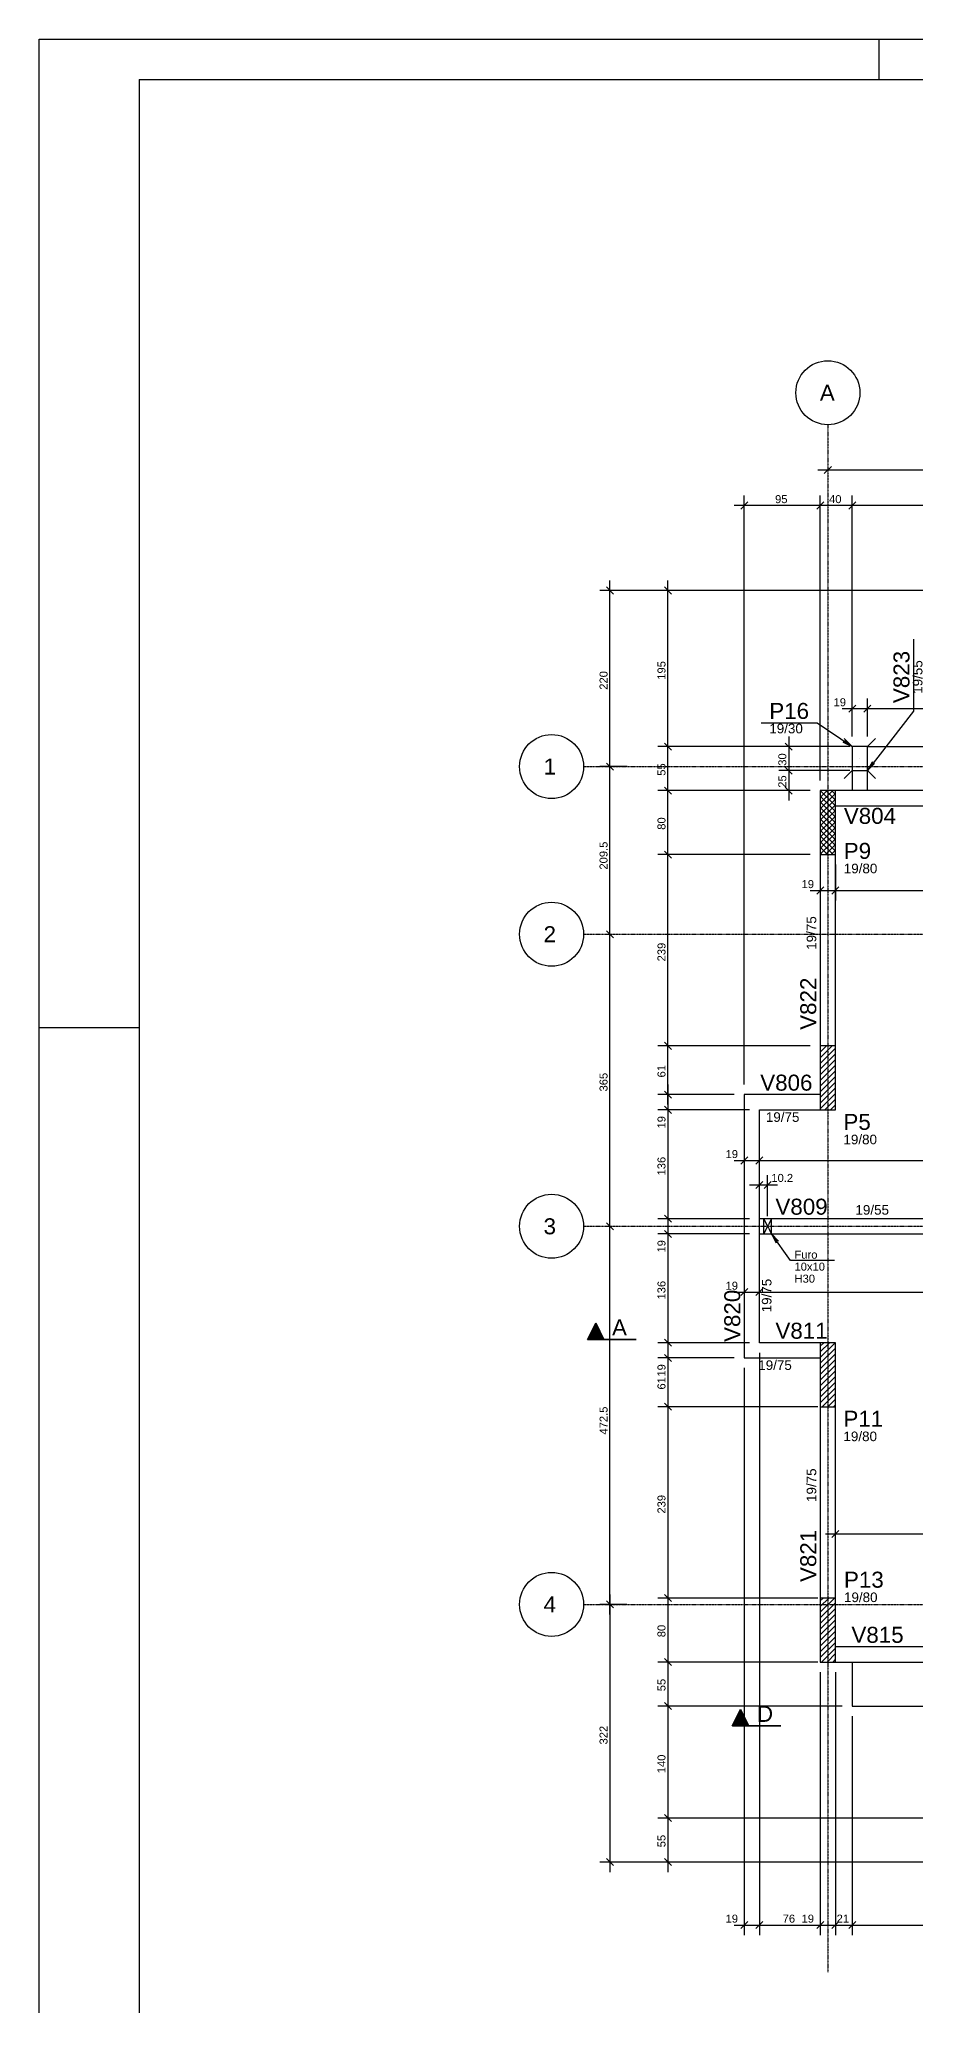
# Model space of a CAD drawing. Extents: x 37185 to 43130, y -8131 to -3926.
# Drawn here: x 37185 to 38280, y -6384 to -3926 of the extents above; entities that cross this region are included whole.
import ezdxf

# ---------------------------------------------------------------- set-up
doc = ezdxf.new("R2010")
doc.units = 0
doc.header["$MEASUREMENT"] = 0
doc.linetypes.add('ESTILO_TQS_0001', pattern=[1, 0.7, -0.3])
doc.linetypes.add('ESTILO_TQS_0004', pattern=[1.12, 0.5, -0.2, 0.01, -0.2, 0.01, -0.2])
for name, color, linetype in [('37', 4, 'CONTINUOUS'), ('38', 190, 'CONTINUOUS'), ('39', 74, 'CONTINUOUS'), ('40', 240, 'CONTINUOUS'), ('41', 190, 'CONTINUOUS'), ('42', 3, 'CONTINUOUS'), ('43', 3, 'CONTINUOUS'), ('45', 2, 'CONTINUOUS'), ('46', 2, 'CONTINUOUS'), ('50', 5, 'CONTINUOUS'), ('51', 5, 'CONTINUOUS'), ('53', 242, 'CONTINUOUS'), ('54', 242, 'CONTINUOUS'), ('70', 160, 'CONTINUOUS'), ('75', 9, 'CONTINUOUS'), ('79', 12, 'CONTINUOUS'), ('80', 6, 'CONTINUOUS'), ('82', 252, 'CONTINUOUS'), ('95', 7, 'CONTINUOUS')]:
    doc.layers.add(name, color=color, linetype=linetype)
doc.styles.add('TQS_ARIAL', font='arial.ttf')

msp = doc.modelspace()

# ---------------------------------------------------------------- linework, layer by layer
at = {"layer": '37', "linetype": 'Continuous'}
for points in [[(38200.763, -4840.1), (38200.763, -4865.1)], [(38219.763, -4865.1), (38219.763, -4840.1)], [(38200.763, -4865.1), (38179.763, -4865.1)], [(38219.763, -4865.1), (38200.763, -4865.1)], [(38445.763, -4865.1), (38219.763, -4865.1)], [(38179.763, -4884.1), (38210.263, -4884.1)], [(38210.263, -4884.1), (38445.763, -4884.1)], [(38160.763, -4945.1), (38160.763, -5184.1)], [(38179.763, -5184.1), (38179.763, -4945.1)], [(38160.763, -5245.1), (38065.763, -5245.1)], [(38065.763, -5245.1), (38065.763, -5409.601)], [(38084.763, -5264.1), (38160.763, -5264.1)], [(38084.763, -5400.101), (38084.763, -5264.1)], [(38413.763, -5400.101), (38084.763, -5400.101)], [(38084.763, -5419.101), (38084.763, -5400.101)], [(38065.763, -5409.601), (38065.763, -5574.101)], [(38084.763, -5419.101), (38413.763, -5419.101)], [(38084.763, -5555.101), (38084.763, -5419.101)], [(38065.763, -5574.101), (38160.763, -5574.101)], [(38160.763, -5555.101), (38084.763, -5555.101)], [(38160.763, -5635.101), (38160.763, -5874.101)], [(38179.763, -5874.101), (38179.763, -5635.101)], [(38445.763, -5935.101), (38179.763, -5935.101)], [(38179.763, -5954.101), (38445.763, -5954.101)]]:
    msp.add_lwpolyline(points, dxfattribs=at)
at = {"layer": '38', "linetype": 'Continuous'}
msp.add_lwpolyline([(38200.763, -4840.1), (38219.763, -4840.1), (38219.763, -4810.1), (38200.763, -4810.1), (38200.763, -4840.1)], dxfattribs=at)
at = {"layer": '39', "linetype": 'Continuous'}
for p, q in [((38160.763, -5198.973), (38175.635, -5184.1)), ((38160.763, -5191.902), (38168.564, -5184.1)), ((38160.763, -5184.831), (38161.493, -5184.1)), ((38160.763, -5206.044), (38179.763, -5187.044)), ((38160.763, -5213.115), (38179.763, -5194.115)), ((38160.763, -5220.186), (38179.763, -5201.186)), ((38160.763, -5227.257), (38179.763, -5208.257)), ((38160.763, -5234.328), (38179.763, -5215.328)), ((38160.763, -5241.399), (38179.763, -5222.399)), ((38160.763, -5248.47), (38179.763, -5229.47)), ((38160.763, -5255.541), (38179.763, -5236.541)), ((38160.763, -5262.612), (38179.763, -5243.612)), ((38166.346, -5264.1), (38179.763, -5250.684)), ((38173.417, -5264.1), (38179.763, -5257.755)), ((38160.763, -5573.739), (38179.401, -5555.101)), ((38160.763, -5566.668), (38172.33, -5555.101)), ((38160.763, -5559.597), (38165.259, -5555.101)), ((38160.763, -5580.81), (38179.763, -5561.81)), ((38160.763, -5587.882), (38179.763, -5568.882)), ((38160.763, -5594.953), (38179.763, -5575.953)), ((38160.763, -5602.024), (38179.763, -5583.024)), ((38160.763, -5609.095), (38179.763, -5590.095)), ((38160.763, -5616.166), (38179.763, -5597.166)), ((38160.763, -5623.237), (38179.763, -5604.237)), ((38160.763, -5630.308), (38179.763, -5611.308)), ((38163.041, -5635.101), (38179.763, -5618.379)), ((38170.112, -5635.101), (38179.763, -5625.45)), ((38177.183, -5635.101), (38179.763, -5632.521)), ((38160.763, -5891.937), (38178.6, -5874.101)), ((38160.763, -5884.866), (38171.528, -5874.101)), ((38160.763, -5877.795), (38164.457, -5874.101)), ((38160.763, -5899.009), (38179.763, -5880.009)), ((38160.763, -5906.08), (38179.763, -5887.08)), ((38160.763, -5913.151), (38179.763, -5894.151)), ((38160.763, -5920.222), (38179.763, -5901.222)), ((38160.763, -5927.293), (38179.763, -5908.293)), ((38160.763, -5934.364), (38179.763, -5915.364)), ((38160.763, -5941.435), (38179.763, -5922.435)), ((38160.763, -5948.506), (38179.763, -5929.506)), ((38162.239, -5954.101), (38179.763, -5936.577)), ((38169.31, -5954.101), (38179.763, -5943.648)), ((38176.381, -5954.101), (38179.763, -5950.719))]:
    msp.add_line(p, q, dxfattribs=at)
for points in [[(38160.763, -5264.1), (38179.763, -5264.1), (38179.763, -5184.1), (38160.763, -5184.1), (38160.763, -5264.1)], [(38160.763, -5635.101), (38179.763, -5635.101), (38179.763, -5555.101), (38160.763, -5555.101), (38160.763, -5635.101)], [(38160.763, -5954.101), (38179.763, -5954.101), (38179.763, -5874.101), (38160.763, -5874.101), (38160.763, -5954.101)]]:
    msp.add_lwpolyline(points, dxfattribs=at)
at = {"layer": '40', "linetype": 'Continuous'}
for p, q in [((38160.763, -4880.775), (38176.437, -4865.1)), ((38160.763, -4873.704), (38169.366, -4865.1)), ((38160.763, -4866.633), (38162.295, -4865.1)), ((38160.763, -4865.151), (38179.763, -4884.151)), ((38167.783, -4865.1), (38179.763, -4877.08)), ((38174.854, -4865.1), (38179.763, -4870.009)), ((38160.763, -4887.846), (38179.763, -4868.846)), ((38160.763, -4872.222), (38179.763, -4891.222)), ((38160.763, -4894.917), (38179.763, -4875.917)), ((38160.763, -4879.293), (38179.763, -4898.293)), ((38160.763, -4901.988), (38179.763, -4882.988)), ((38160.763, -4886.364), (38179.763, -4905.364)), ((38160.763, -4909.059), (38179.763, -4890.059)), ((38160.763, -4893.435), (38179.763, -4912.435)), ((38160.763, -4916.13), (38179.763, -4897.13)), ((38160.763, -4900.506), (38179.763, -4919.506)), ((38160.763, -4923.201), (38179.763, -4904.201)), ((38160.763, -4907.578), (38179.763, -4926.578)), ((38160.763, -4930.272), (38179.763, -4911.272)), ((38160.763, -4914.649), (38179.763, -4933.649)), ((38160.763, -4937.343), (38179.763, -4918.343)), ((38160.763, -4921.72), (38179.763, -4940.72)), ((38160.763, -4944.414), (38179.763, -4925.414)), ((38160.763, -4928.791), (38177.072, -4945.1)), ((38160.763, -4935.862), (38170.001, -4945.1)), ((38167.148, -4945.1), (38179.763, -4932.485)), ((38160.763, -4942.933), (38162.93, -4945.1)), ((38174.219, -4945.1), (38179.763, -4939.557))]:
    msp.add_line(p, q, dxfattribs=at)
msp.add_lwpolyline([(38160.763, -4945.1), (38179.763, -4945.1), (38179.763, -4865.1), (38160.763, -4865.1), (38160.763, -4945.1)], dxfattribs=at)
at = {"layer": '41', "linetype": 'Continuous'}
for p, q in [((38200.763, -4810.1), (38190.763, -4800.1)), ((38219.763, -4810.1), (38229.763, -4800.1)), ((38200.763, -4840.1), (38190.763, -4850.1)), ((38219.763, -4840.1), (38229.763, -4850.1))]:
    msp.add_line(p, q, dxfattribs=at)
at = {"layer": '50', "linetype": 'Continuous'}
for centre in [(38170.263, -4367.98), (37824.905, -4835.1), (37824.905, -5044.6), (37824.905, -5409.601), (37824.905, -5882.1)]:
    msp.add_circle(centre, 40, dxfattribs=at)
at = {"layer": '53', "linetype": 'ESTILO_TQS_0001'}
msp.add_lwpolyline([(38094.982, -5409.601), (38089.982, -5419.101), (38099.982, -5419.101), (38094.982, -5409.601), (38099.982, -5419.101), (38099.982, -5400.101), (38094.982, -5409.601), (38099.982, -5400.101), (38089.982, -5400.101), (38094.982, -5409.601), (38089.982, -5400.101), (38089.982, -5419.101), (38094.982, -5409.601)], dxfattribs=at)
at = {"layer": '70', "linetype": 'ESTILO_TQS_0004'}
for p, q in [((38170.263, -4407.98), (38170.263, -6341.477)), ((37864.905, -4835.1), (40200.085, -4835.1)), ((37864.905, -5044.6), (40200.085, -5044.6)), ((37864.905, -5409.601), (40200.085, -5409.601)), ((37864.905, -5882.1), (40200.085, -5882.1))]:
    msp.add_line(p, q, dxfattribs=at)
at = {"layer": '75', "linetype": 'Continuous'}
for p, q in [((38157.763, -4464.377), (38466.263, -4464.377)), ((38165.844, -4468.796), (38174.682, -4459.958)), ((38170.263, -4464.377), (38170.263, -4464.377)), ((38065.763, -5232.6), (38065.763, -4496.415)), ((38160.763, -4852.6), (38160.763, -4496.415)), ((38160.763, -4852.6), (38160.763, -4496.415)), ((38200.763, -4792.6), (38200.763, -4496.415)), ((38200.763, -4792.6), (38200.763, -4496.415)), ((38173.263, -4508.915), (38053.263, -4508.915)), ((38070.182, -4504.495), (38061.344, -4513.334)), ((38213.263, -4508.915), (38148.263, -4508.915)), ((38165.182, -4504.495), (38156.344, -4513.334)), ((38165.182, -4504.495), (38156.344, -4513.334)), ((38403.263, -4508.915), (38188.263, -4508.915)), ((38205.182, -4504.495), (38196.344, -4513.334)), ((38205.182, -4504.495), (38196.344, -4513.334)), ((38378.263, -4615.1), (37885.373, -4615.1)), ((37902.292, -4619.52), (37893.453, -4610.681)), ((37897.873, -4847.6), (37897.873, -4602.6)), ((38378.263, -4615.1), (37957.776, -4615.1)), ((37974.696, -4619.52), (37965.857, -4610.681)), ((37970.276, -4822.6), (37970.276, -4602.6)), ((38188.263, -4762.737), (38232.263, -4762.737)), ((38196.344, -4767.157), (38205.182, -4758.318)), ((38200.763, -4797.6), (38200.763, -4750.237)), ((38207.263, -4762.737), (38403.263, -4762.737)), ((38215.344, -4767.157), (38224.182, -4758.318)), ((38215.344, -4767.157), (38224.182, -4758.318)), ((38219.763, -4797.6), (38219.763, -4750.237)), ((38219.763, -4797.6), (38219.763, -4750.237)), ((38197.763, -4810.1), (37957.776, -4810.1)), ((38188.263, -4810.1), (37957.776, -4810.1)), ((37974.696, -4814.52), (37965.857, -4805.681)), ((37974.696, -4814.52), (37965.857, -4805.681)), ((37970.276, -4877.6), (37970.276, -4797.6)), ((38197.763, -4810.1), (38108.85, -4810.1)), ((38116.931, -4805.681), (38125.769, -4814.52)), ((38121.35, -4797.6), (38121.35, -4852.6)), ((38200.763, -4805.1), (38200.763, -4805.1)), ((38200.763, -4805.1), (38200.763, -4805.1)), ((38200.763, -4810.1), (38200.763, -4810.1)), ((38200.763, -4810.1), (38200.763, -4810.1)), ((38210.263, -4810.1), (38210.263, -4810.1)), ((38210.263, -4810.1), (38210.263, -4810.1)), ((38219.763, -4810.1), (38219.763, -4810.1)), ((38219.763, -4810.1), (38219.763, -4810.1)), ((37919.475, -4835.1), (37885.373, -4835.1)), ((37902.292, -4839.52), (37893.453, -4830.681)), ((37902.292, -4839.52), (37893.453, -4830.681)), ((37897.873, -5057.1), (37897.873, -4822.6)), ((37897.873, -4835.1), (37897.873, -4835.1)), ((37931.975, -4835.1), (37931.975, -4835.1)), ((38197.763, -4840.1), (38108.85, -4840.1)), ((38197.763, -4840.1), (38108.85, -4840.1)), ((38116.931, -4835.681), (38125.769, -4844.52)), ((38116.931, -4835.681), (38125.769, -4844.52)), ((38121.35, -4827.6), (38121.35, -4877.6)), ((38210.263, -4840.1), (38210.263, -4840.1)), ((38210.263, -4840.1), (38210.263, -4840.1)), ((38148.263, -4865.1), (37957.776, -4865.1)), ((38148.263, -4865.1), (37957.776, -4865.1)), ((37974.696, -4869.52), (37965.857, -4860.681)), ((37974.696, -4869.52), (37965.857, -4860.681)), ((37970.276, -4957.6), (37970.276, -4852.6)), ((38148.263, -4865.1), (38108.85, -4865.1)), ((38116.931, -4860.681), (38125.769, -4869.52)), ((38160.763, -4865.1), (38160.763, -4865.1)), ((38160.763, -4865.1), (38160.763, -4865.1)), ((38160.763, -4865.1), (38160.763, -4865.1)), ((38160.763, -4865.1), (38160.763, -4865.1)), ((38160.763, -4865.1), (38160.763, -4865.1)), ((37970.276, -5196.6), (37970.276, -4932.6)), ((38148.263, -4945.1), (37957.776, -4945.1)), ((38148.263, -4945.1), (37957.776, -4945.1)), ((37974.696, -4949.52), (37965.857, -4940.681)), ((37974.696, -4949.52), (37965.857, -4940.681)), ((38160.763, -4945.1), (38160.763, -4945.1)), ((38160.763, -4945.1), (38160.763, -4945.1)), ((38160.763, -4945.1), (38160.763, -4945.1)), ((38160.763, -4957.6), (38160.763, -5002.48)), ((38179.763, -4945.1), (38179.763, -4945.1)), ((38179.763, -4945.1), (38179.763, -4945.1)), ((38179.763, -4957.6), (38179.763, -5002.48)), ((38179.763, -4957.6), (38179.763, -5002.48)), ((38156.344, -4994.4), (38165.182, -4985.561)), ((38175.344, -4994.4), (38184.182, -4985.561)), ((38175.344, -4994.4), (38184.182, -4985.561)), ((38148.263, -4989.98), (38192.263, -4989.98)), ((38167.263, -4989.98), (38868.263, -4989.98)), ((37897.873, -5422.101), (37897.873, -5032.1)), ((37902.292, -5049.02), (37893.453, -5040.181)), ((37902.292, -5049.02), (37893.453, -5040.181)), ((37897.873, -5044.6), (37897.873, -5044.6)), ((37897.873, -5044.6), (37897.873, -5044.6)), ((38148.263, -5184.1), (37957.776, -5184.1)), ((38148.263, -5184.1), (37957.776, -5184.1)), ((37974.696, -5188.52), (37965.857, -5179.681)), ((37974.696, -5188.52), (37965.857, -5179.681)), ((37970.276, -5257.6), (37970.276, -5171.6)), ((38160.763, -5184.1), (38160.763, -5184.1)), ((38160.763, -5184.1), (38160.763, -5184.1)), ((37970.276, -5232.6), (37970.276, -5276.6)), ((38053.263, -5245.1), (37957.776, -5245.1)), ((38053.263, -5245.1), (37957.776, -5245.1)), ((37974.696, -5249.52), (37965.857, -5240.681)), ((37965.857, -5240.681), (37974.696, -5249.52)), ((37970.276, -5251.6), (37970.276, -5412.601)), ((38065.763, -5245.1), (38065.763, -5245.1)), ((38065.763, -5245.1), (38065.763, -5245.1)), ((38065.763, -5245.1), (38065.763, -5245.1)), ((38072.263, -5264.1), (37957.776, -5264.1)), ((38072.263, -5264.1), (37957.776, -5264.1)), ((37965.857, -5259.681), (37974.696, -5268.52)), ((37965.857, -5259.681), (37974.696, -5268.52)), ((38084.763, -5264.1), (38084.763, -5264.1)), ((38084.763, -5264.1), (38084.763, -5264.1)), ((38053.263, -5327.35), (38097.263, -5327.35)), ((38061.344, -5331.77), (38070.182, -5322.931)), ((38065.763, -5327.35), (38065.763, -5327.35)), ((38072.263, -5327.35), (38868.263, -5327.35)), ((38080.344, -5331.77), (38089.182, -5322.931)), ((38080.344, -5331.77), (38089.182, -5322.931)), ((38084.763, -5327.35), (38084.763, -5327.35)), ((38084.763, -5327.35), (38084.763, -5327.35)), ((38089.182, -5353.656), (38080.344, -5362.495)), ((38084.763, -5364.027), (38084.763, -5345.575)), ((38099.401, -5353.656), (38090.562, -5362.495)), ((38094.982, -5397.101), (38094.982, -5345.575)), ((38107.482, -5358.075), (38072.263, -5358.075)), ((38084.763, -5376.527), (38084.763, -5376.527)), ((37902.292, -5414.02), (37893.453, -5405.181)), ((37902.292, -5414.02), (37893.453, -5405.181)), ((37897.873, -5894.6), (37897.873, -5397.101)), ((38072.263, -5400.101), (37957.776, -5400.101)), ((38072.263, -5400.101), (37957.776, -5400.101)), ((37965.857, -5395.681), (37974.696, -5404.52)), ((37965.857, -5395.681), (37974.696, -5404.52)), ((37970.276, -5387.601), (37970.276, -5431.601)), ((38084.763, -5400.101), (38084.763, -5400.101)), ((38084.763, -5400.101), (38084.763, -5400.101)), ((37897.873, -5409.601), (37897.873, -5409.601)), ((37897.873, -5409.601), (37897.873, -5409.601)), ((38072.263, -5419.101), (37957.776, -5419.101)), ((38072.263, -5419.101), (37957.776, -5419.101)), ((37965.857, -5414.681), (37974.696, -5423.52)), ((37965.857, -5414.681), (37974.696, -5423.52)), ((37970.276, -5406.601), (37970.276, -5567.601)), ((38084.763, -5419.101), (38084.763, -5419.101)), ((38084.763, -5419.101), (38084.763, -5419.101)), ((38094.982, -5409.601), (38094.982, -5409.601)), ((38053.263, -5491.851), (38097.263, -5491.851)), ((38061.344, -5496.27), (38070.182, -5487.431)), ((38065.763, -5491.851), (38065.763, -5491.851)), ((38072.263, -5491.851), (38868.263, -5491.851)), ((38080.344, -5496.27), (38089.182, -5487.431)), ((38080.344, -5496.27), (38089.182, -5487.431)), ((38084.763, -5491.851), (38084.763, -5491.851)), ((38084.763, -5491.851), (38084.763, -5491.851)), ((37869.662, -5551.021), (37880.033, -5530.279)), ((37930.46, -5551.021), (37869.662, -5551.021)), ((37869.803, -5550.934), (37880.033, -5530.474)), ((37869.803, -5550.934), (37930.46, -5550.934)), ((37870.557, -5549.425), (37889.508, -5549.425)), ((37871.355, -5547.83), (37888.711, -5547.83)), ((37872.153, -5546.234), (37887.913, -5546.234)), ((37872.951, -5544.639), (37887.115, -5544.639)), ((37873.749, -5543.043), (37886.317, -5543.043)), ((37874.546, -5541.447), (37885.519, -5541.447)), ((37875.339, -5539.861), (37884.722, -5539.852)), ((37876.142, -5538.256), (37883.924, -5538.256)), ((37876.939, -5536.661), (37883.126, -5536.661)), ((37877.737, -5535.065), (37882.328, -5535.065)), ((37878.535, -5533.47), (37881.531, -5533.47)), ((37879.333, -5531.874), (37880.733, -5531.874)), ((37880.033, -5530.279), (37890.36, -5550.934)), ((37880.033, -5530.474), (37890.263, -5550.934)), ((37965.857, -5550.681), (37974.696, -5559.52)), ((37965.857, -5550.681), (37974.696, -5559.52)), ((37970.276, -5542.601), (37970.276, -5586.601)), ((38072.263, -5555.101), (37957.776, -5555.101)), ((38072.263, -5555.101), (37957.776, -5555.101)), ((38053.263, -5574.101), (37957.776, -5574.101)), ((38053.263, -5574.101), (37957.776, -5574.101)), ((37965.857, -5569.681), (37974.696, -5578.52)), ((37965.857, -5569.681), (37974.696, -5578.52)), ((37970.276, -5561.601), (37970.276, -5647.601)), ((38065.763, -5574.101), (38065.763, -5574.101)), ((38065.763, -5574.101), (38065.763, -5574.101)), ((38065.763, -5574.101), (38065.763, -5574.101)), ((38084.763, -5555.101), (38084.763, -5555.101)), ((38084.763, -5555.101), (38084.763, -5555.101)), ((38084.763, -5555.101), (38084.763, -5555.101)), ((38084.763, -5555.101), (38084.763, -5555.101)), ((38084.763, -5567.601), (38084.763, -6295.245)), ((38084.763, -5567.601), (38084.763, -6295.245)), ((38065.763, -5586.601), (38065.763, -6295.245)), ((37970.276, -5622.601), (37970.276, -5886.601)), ((38157.763, -5635.101), (37957.776, -5635.101)), ((38157.763, -5635.101), (37957.776, -5635.101)), ((37965.857, -5630.681), (37974.696, -5639.52)), ((37965.857, -5630.681), (37974.696, -5639.52)), ((38170.263, -5635.101), (38170.263, -5635.101)), ((38170.263, -5635.101), (38170.263, -5635.101)), ((38167.263, -5793.975), (38868.263, -5793.975)), ((38175.344, -5798.394), (38184.182, -5789.556)), ((38179.763, -5783.788), (38179.763, -5781.475)), ((38179.763, -5796.288), (38179.763, -5796.288)), ((37897.873, -5869.6), (37897.873, -6216.6)), ((37965.857, -5869.681), (37974.696, -5878.52)), ((37965.857, -5869.681), (37974.696, -5878.52)), ((37970.276, -5861.601), (37970.276, -5966.601)), ((37919.082, -5882.1), (37885.373, -5882.1)), ((37902.292, -5886.52), (37893.453, -5877.681)), ((37893.453, -5877.681), (37902.292, -5886.52)), ((37897.873, -5882.1), (37897.873, -5882.1)), ((37931.582, -5882.1), (37931.582, -5882.1)), ((38157.763, -5874.101), (37957.776, -5874.101)), ((38157.763, -5874.101), (37957.776, -5874.101)), ((38170.263, -5874.101), (38170.263, -5874.101)), ((38170.263, -5874.101), (38170.263, -5874.101)), ((37970.276, -5941.601), (37970.276, -6021.6)), ((38157.763, -5954.101), (37957.776, -5954.101)), ((38157.763, -5954.101), (37957.776, -5954.101)), ((37965.857, -5949.681), (37974.696, -5958.52)), ((37965.857, -5949.681), (37974.696, -5958.52)), ((38160.763, -5954.101), (38160.763, -5954.101)), ((38160.763, -5954.101), (38160.763, -5954.101)), ((38160.763, -5966.601), (38160.763, -6295.245)), ((38160.763, -5966.601), (38160.763, -6295.245)), ((38170.263, -5954.101), (38170.263, -5954.101)), ((38170.263, -5954.101), (38170.263, -5954.101)), ((38179.763, -5954.101), (38179.763, -5954.101)), ((38179.763, -5954.101), (38179.763, -5954.101)), ((38179.763, -5966.601), (38179.763, -6295.245)), ((38179.763, -5966.601), (38179.763, -6295.245)), ((38188.263, -6009.1), (37957.776, -6009.1)), ((38188.263, -6009.1), (37957.776, -6009.1)), ((37965.857, -6004.681), (37974.696, -6013.52)), ((37965.857, -6004.681), (37974.696, -6013.52)), ((37970.276, -5996.6), (37970.276, -6161.601)), ((38050.82, -6033.861), (38061.191, -6013.119)), ((38050.961, -6033.774), (38061.191, -6013.315)), ((38058.098, -6019.502), (38064.285, -6019.502)), ((38058.895, -6017.906), (38063.487, -6017.906)), ((38059.693, -6016.31), (38062.689, -6016.31)), ((38060.491, -6014.715), (38061.891, -6014.715)), ((38061.191, -6013.119), (38071.518, -6033.774)), ((38061.191, -6013.315), (38071.421, -6033.774)), ((38200.763, -6009.1), (38200.763, -6009.1)), ((38200.763, -6009.1), (38200.763, -6009.1)), ((38200.763, -6009.1), (38200.763, -6009.1)), ((38200.763, -6009.1), (38200.763, -6009.1)), ((38111.618, -6033.861), (38050.82, -6033.861)), ((38050.961, -6033.774), (38111.618, -6033.774)), ((38051.716, -6032.266), (38070.667, -6032.266)), ((38052.513, -6030.67), (38069.869, -6030.67)), ((38053.311, -6029.075), (38069.071, -6029.075)), ((38054.109, -6027.479), (38068.273, -6027.479)), ((38054.907, -6025.884), (38067.475, -6025.884)), ((38055.705, -6024.288), (38066.678, -6024.288)), ((38056.497, -6022.702), (38065.88, -6022.693)), ((38057.3, -6021.097), (38065.082, -6021.097)), ((38200.763, -6021.6), (38200.763, -6295.245)), ((38200.763, -6021.6), (38200.763, -6295.245)), ((37970.276, -6136.601), (37970.276, -6216.6)), ((38433.263, -6149.101), (37957.776, -6149.101)), ((38433.263, -6149.101), (37957.776, -6149.101)), ((37965.857, -6144.681), (37974.696, -6153.52)), ((37965.857, -6144.681), (37974.696, -6153.52)), ((38378.263, -6204.1), (37885.373, -6204.1)), ((37893.453, -6199.681), (37902.292, -6208.52)), ((38378.263, -6204.1), (37957.776, -6204.1)), ((37965.857, -6199.681), (37974.696, -6208.52)), ((38053.263, -6282.745), (38097.263, -6282.745)), ((38061.344, -6287.165), (38070.182, -6278.326)), ((38072.263, -6282.745), (38173.263, -6282.745)), ((38080.344, -6287.165), (38089.182, -6278.326)), ((38080.344, -6287.165), (38089.182, -6278.326)), ((38148.263, -6282.745), (38192.263, -6282.745)), ((38156.344, -6287.165), (38165.182, -6278.326)), ((38156.344, -6287.165), (38165.182, -6278.326)), ((38167.263, -6282.745), (38213.263, -6282.745)), ((38175.344, -6287.165), (38184.182, -6278.326)), ((38175.344, -6287.165), (38184.182, -6278.326)), ((38188.263, -6282.745), (38403.263, -6282.745)), ((38196.344, -6287.165), (38205.182, -6278.326)), ((38196.344, -6287.165), (38205.182, -6278.326))]:
    msp.add_line(p, q, dxfattribs=at)
for points in [[(38277.294, -4675.808), (38277.294, -4765.808), (38219.763, -4840.1), (38226.061, -4829.303), (38219.763, -4840.1), (38228.641, -4831.301)], [(38087.063, -4780.567), (38157.063, -4780.567), (38200.763, -4810.1), (38189.581, -4804.513), (38200.763, -4810.1), (38191.408, -4801.809)], [(38178.571, -5452.506), (38123.571, -5452.506), (38099.982, -5419.101), (38108.463, -5428.283), (38099.982, -5419.101), (38105.798, -5430.165)]]:
    msp.add_lwpolyline(points, dxfattribs=at)
at = {"layer": '79', "linetype": 'Continuous'}
for points in [[(37869.803, -5550.934), (37880.033, -5530.474), (37890.263, -5550.934), (37869.803, -5550.934)], [(38050.961, -6033.774), (38061.191, -6013.315), (38071.421, -6033.774), (38050.961, -6033.774)]]:
    msp.add_lwpolyline(points, dxfattribs=at)
at = {"layer": '80', "linetype": 'Continuous'}
for p, q in [((38219.763, -4810.1), (38390.763, -4810.1)), ((38200.763, -5954.101), (38200.763, -6009.1)), ((38200.763, -6009.1), (38390.763, -6009.1))]:
    msp.add_line(p, q, dxfattribs=at)
at = {"layer": '82', "linetype": 'Continuous'}
for p, q in [((38210.263, -4825.1), (38210.263, -4825.1)), ((38170.263, -4905.1), (38170.263, -4905.1)), ((38170.263, -5224.1), (38170.263, -5224.1)), ((38170.263, -5595.101), (38170.263, -5595.101)), ((38170.263, -5914.101), (38170.263, -5914.101))]:
    msp.add_line(p, q, dxfattribs=at)
at = {"layer": '95', "linetype": 'Continuous'}
for p, q in [((37184.545, -8131.33), (37184.545, -3926.33)), ((37184.545, -3926.33), (43129.545, -3926.33)), ((38234.545, -3976.33), (38234.545, -3926.33)), ((37309.545, -3976.33), (43079.545, -3976.33)), ((37309.545, -3976.33), (37309.545, -8081.33)), ((37184.545, -5161.33), (37309.545, -5161.33))]:
    msp.add_line(p, q, dxfattribs=at)

# ---------------------------------------------------------------- texts
at = {"layer": '42', "linetype": 'Continuous', "style": 'TQS_ARIAL'}
for s, p in [('V823', (38272.294, -4755.808)), ('V822', (38155.763, -5164.1)), ('V820', (38060.763, -5554.101)), ('V821', (38155.763, -5854.101))]:
    msp.add_text(s, height=20, rotation=90, dxfattribs=at).set_placement(p)
for s, p in [('V804', (38190.263, -4906.702)), ('V806', (38085.763, -5240.1)), ('V809', (38104.763, -5395.101)), ('V811', (38104.763, -5550.101)), ('V815', (38199.763, -5930.101))]:
    msp.add_text(s, height=20, dxfattribs=at).set_placement(p)
at = {"layer": '43', "linetype": 'Continuous', "style": 'TQS_ARIAL'}
for s, p in [('P16', (38097.063, -4775.567)), ('P9', (38190.178, -4950.456)), ('P5', (38189.763, -5289.1)), ('P11', (38189.763, -5660.101)), ('P13', (38190.434, -5861.19))]:
    msp.add_text(s, height=20, dxfattribs=at).set_placement(p)
at = {"layer": '45', "linetype": 'Continuous', "style": 'TQS_ARIAL'}
for s, p in [('19/55', (38288.502, -4744.188)), ('19/75', (38155.763, -5064.1)), ('19/75', (38099.763, -5517.101)), ('19/75', (38155.763, -5754.101))]:
    msp.add_text(s, height=12, rotation=90, dxfattribs=at).set_placement(p)
for s, p in [('19/75', (38092.763, -5279.1)), ('19/55', (38204.763, -5395.101)), ('19/75', (38083.263, -5589.101))]:
    msp.add_text(s, height=12, dxfattribs=at).set_placement(p)
at = {"layer": '46', "linetype": 'Continuous', "style": 'TQS_ARIAL'}
for s, p in [('19/30', (38097.063, -4793.567)), ('19/80', (38190.178, -4968.456)), ('19/80', (38189.763, -5307.1)), ('19/80', (38189.763, -5678.101)), ('19/80', (38190.434, -5879.19))]:
    msp.add_text(s, height=12, dxfattribs=at).set_placement(p)
at = {"layer": '51', "linetype": 'Continuous', "style": 'TQS_ARIAL'}
for s, p in [('A', (38160.263, -4377.98)), ('1', (37814.905, -4845.1)), ('2', (37814.905, -5054.6)), ('3', (37814.905, -5419.601)), ('4', (37814.905, -5892.1))]:
    msp.add_text(s, height=20, dxfattribs=at).set_placement(p)
at = {"layer": '54', "linetype": 'Continuous', "style": 'TQS_ARIAL'}
for s, p in [('10x10', (38128.571, -5465.006)), ('Furo', (38128.571, -5450.006)), ('H30', (38128.571, -5480.006))]:
    msp.add_text(s, height=10, dxfattribs=at).set_placement(p)
at = {"layer": '75', "linetype": 'Continuous', "style": 'TQS_ARIAL'}
for s, height, p in [('95', 10, (38104.263, -4505.915)), ('40', 10, (38171.763, -4505.915)), ('19', 10, (38177.43, -4759.737)), ('19', 10, (38137.43, -4986.98)), ('19', 10, (38042.43, -5324.35)), ('10.2', 10, (38099.653, -5354.149)), ('19', 10, (38042.43, -5488.851)), ('A', 20, (37900.46, -5546.021)), ('D', 20, (38081.618, -6028.861)), ('19', 10, (38042.43, -6279.745)), ('76', 10, (38113.763, -6279.745)), ('19', 10, (38137.43, -6279.745)), ('21', 10, (38181.263, -6279.745))]:
    msp.add_text(s, height=height, dxfattribs=at).set_placement(p)
for s, p in [('220', (37894.873, -4739.1)), ('195', (37967.276, -4726.6)), ('55', (37967.276, -4846.6)), ('30', (38118.35, -4834.1)), ('25', (38118.35, -4861.6)), ('80', (37967.276, -4914.1)), ('209.5', (37894.873, -4963.85)), ('239', (37967.276, -5078.6)), ('61', (37967.276, -5223.6)), ('365', (37894.873, -5241.1)), ('19', (37967.276, -5287.434)), ('136', (37967.276, -5346.1)), ('19', (37967.276, -5442.434)), ('136', (37967.276, -5501.101)), ('19', (37967.276, -5597.434)), ('61', (37967.276, -5613.601)), ('472.5', (37894.873, -5669.85)), ('239', (37967.276, -5768.601)), ('80', (37967.276, -5923.101)), ('55', (37967.276, -5990.601)), ('322', (37894.873, -6057.1)), ('140', (37967.276, -6093.101)), ('55', (37967.276, -6185.601))]:
    msp.add_text(s, height=10, rotation=90, dxfattribs=at).set_placement(p)

doc.saveas('drawing.dxf')
